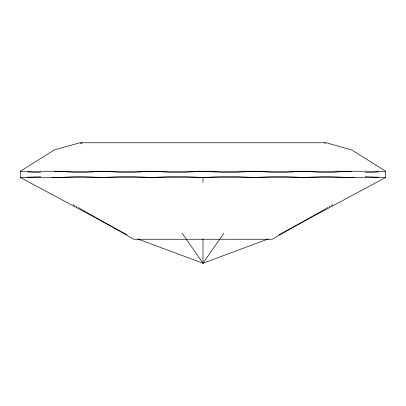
<?xml version="1.0" encoding="UTF-8"?>
<svg xmlns="http://www.w3.org/2000/svg" width="406" height="406" viewBox="0 0 406 406"><rect width="100%" height="100%" fill="white"/><g stroke="black" fill="none" stroke-linecap="round" stroke-linejoin="round"><path stroke-width="0.61" d="M137.619 238.916L203 263.23L223.863 233.186M127.027 234.698L20.3 177.473L20.3 171.261L54.216 149.971L79.733 142.77L326.267 142.77L351.784 149.971L385.7 171.261L385.7 177.473L278.973 234.698M325.785 208.674L272.198 239.261L133.802 239.261L80.215 208.674M326.322 208.364L327.947 207.441M329.033 206.821L330.114 206.202M331.195 205.583L332.818 204.66M80.144 143.902L82.398 142.77M182.137 233.186L203 263.23L268.381 238.916M385.7 171.261L367.684 172.723L365.202 172.54M40.798 172.54L38.316 172.723L20.3 171.261M54.465 171.535L58.19 171.261L79.713 172.723L102.662 171.261L126.743 172.723L151.661 171.261L177.204 172.723L203 171.261L228.796 172.723L254.339 171.261L279.257 172.723L303.338 171.261L326.287 172.723L347.81 171.261L351.535 171.535M20.3 177.473L40.798 176.737M51.978 177.209L58.19 177.473L79.713 176.483L102.662 177.473L126.743 176.341L151.661 177.473L177.204 176.265L203 177.473L228.796 176.265L254.339 177.473L279.257 176.341L303.338 177.473L326.287 176.483L347.81 177.473L354.022 177.209M365.202 176.737L385.7 177.473M27.669 171.261L378.331 171.261M27.055 177.473L378.945 177.473M324.577 142.77L325.703 143.348M73.181 204.66L74.805 205.583M75.886 206.202L76.967 206.821M78.053 207.441L79.677 208.364M203 177.473L203 182.517M203 238.637L203 263.23"/></g></svg>
